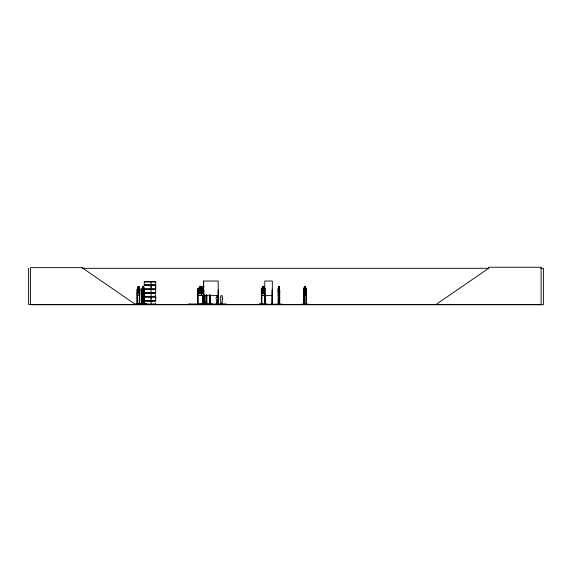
<?xml version="1.0" encoding="UTF-8"?>
<svg xmlns="http://www.w3.org/2000/svg" width="572" height="572" viewBox="0 0 572 572"><rect width="100%" height="100%" fill="white"/><g stroke="black" fill="none" stroke-linecap="round" stroke-linejoin="round"><path stroke-width="0.86" d="M151.087 298.727L151.087 297.047M151.087 287.258L151.087 285.585M155.691 298.727L155.691 297.047L144.273 297.047M155.691 287.258L155.691 285.585L144.273 285.585M206.406 304.44L206.313 295.016M204.318 304.411L204.426 300.951L204.261 302.674M279.315 295.374L279.529 293.593M279.515 293.586L279.372 295.374L278.228 295.374M275.561 304.175L282.275 304.175M267.296 304.154L259.445 304.175L267.231 304.175M203.825 304.404L204.354 300.951L205.412 304.404L204.597 300.951L204.948 303.539M139.518 295.374L139.868 288.774L139.511 288.145M144.165 295.374L144.487 293.586M144.416 294.187L144.223 295.374L142.128 295.374L141.856 293.593L142.178 295.374M304.54 288.145L303.861 288.145L303.596 288.81L303.854 295.374L306.063 295.374L306.377 288.774L306.377 304.447M306.063 295.374L306.377 293.593M203.711 304.404L204.333 300.951L203.425 304.418M155.706 304.311L134.67 304.375L146.79 304.175M143.972 304.44L144.001 303.918M301.287 304.175L308.823 304.175M305.97 304.404L306.077 303.918M203.539 304.404L204.304 300.951M278.192 304.447L278.285 288.145M261.797 295.374L261.361 293.593L261.754 295.374L264.772 295.374L265.165 293.586M264.772 295.374L265.065 294.187M208.208 304.404L200.944 304.154L208.187 304.411M278.328 292.149L278.564 293.586L278.993 293.586L279.222 288.767L278.85 290.44L278.571 288.76L278.564 292.149L278.993 292.149L278.993 288.803C277.391 288.324 278.764 296.368 278.857 291.241L279.236 293.014L279.072 286.35L278.55 286.35L278.271 304.447M144.316 304.318L144.273 295.016M204.569 304.154L204.633 295.016M137.208 304.447L137.208 288.781L137.48 288.145L138.131 288.145M142.921 304.211L136.98 303.918L136.994 304.447L137.023 289.875L137.43 289.875L137.48 304.418L137.537 288.145M142.185 288.145L142.013 304.404M142.199 288.202L141.813 304.447M303.925 288.202L303.603 304.447L303.582 303.918M203.882 291.241C203.103 293.972 201.051 293.386 203.496 290.848C201.122 288.788 203.239 287.716 203.847 290.44M201.53 289.604L200.793 290.855L201.566 292.156M261.383 304.447L261.361 288.781L261.804 288.145L262.67 288.145M142.807 288.202L142.371 288.803L142.371 292.149L142.807 293.586L143.622 293.586L144.051 288.803L143.651 286.35L142.728 286.35M137.144 304.44L137.466 304.418M137.916 304.433L137.609 304.44M139.175 304.018L139.225 304.318M144.266 304.318L144.48 304.418M146.06 304.011L145.931 304.433M146.06 304.204L146.375 304.447M146.339 304.418L146.561 304.44M146.704 304.426L146.768 304.011M147.862 304.433L148.119 304.426M148.463 304.011L148.327 304.433M155.291 303.253L155.477 304.204L154.883 304.433M201.752 288.145L201.18 288.781L201.18 293.593L201.737 295.374M201.78 295.316L201.244 293.586L201.265 288.803L201.78 288.202M203.639 281.016L203.56 304.411L203.582 281.016L218.218 281.016L218.232 304.447C216.981 305.191 215.601 303.568 216.459 304.161M216.674 304.283L216.416 304.44M217.996 303.653L218.139 304.283L217.689 304.44M216.924 295.459L216.624 297.297A1.216 1.216 0 0 0 216.373 299.206L216.624 303.896L217.839 303.896L218.089 299.206A1.216 1.216 0 0 0 217.839 297.297L217.532 295.459M436.107 304.447L488.617 268.311L488.617 267.246L541.119 267.246L541.119 304.447L28.6 304.447L28.6 268.311M203.039 286.408L203.039 288.202L202.138 288.803L202.138 292.149L203.039 293.586M139.697 304.318L139.868 288.774M144.916 304.447L144.437 303.918M217.768 304.354L218.275 304.175M220.692 304.447L221.071 304.426M221.042 304.447L220.57 303.653L220.713 304.161M197.554 304.411L197.647 303.918M201.659 288.76L200.407 290.44C199.792 287.716 197.676 288.788 200.05 290.848C197.547 293.415 199.757 293.951 200.436 291.241L201.566 293.021M82.282 268.311L488.888 268.311M540.719 268.311L543.4 268.311L543.4 304.754L30.445 304.754L30.445 267.625L82.954 267.625L82.954 268.311L135.457 304.447M144.266 281.546L155.706 281.546M144.28 281.882L155.691 281.882M144.223 285.142L155.748 285.142M144.223 285.349L155.748 285.349M204.168 286.35L202.974 286.35L202.974 288.145L201.323 288.145M263.942 286.35L262.627 286.35L262.712 288.202L262.033 288.803L262.033 292.149L262.67 293.586L263.856 293.586L264.486 292.149L263.899 286.35L263.942 288.145L264.757 288.145L265.208 288.774M138.102 286.408L138.967 286.408M142.757 286.408L143.622 286.408M201.265 286.408L199.592 286.408L199.592 288.202L198.691 288.803L198.691 292.149L199.592 293.586L201.265 293.586M262.67 286.408L263.899 286.408M278.564 286.408L279.05 286.408M304.518 286.408L305.427 286.408L305.834 288.803L305.377 293.586L304.518 293.586L304.054 292.149M278.635 286.708L278.635 287.308M138.946 288.145L139.561 288.145M142.135 288.145L142.778 288.145M143.593 288.145L144.208 288.145M278.228 288.145L278.607 288.145M279.007 288.145L279.372 288.145M305.405 288.145L306.056 288.145L306.349 288.803M137.494 288.202L139.547 288.202M142.149 288.202L144.201 288.202M198.334 288.202L203.039 288.202M261.783 288.202L264.743 288.202L265.122 288.803M278.235 288.202L279.365 288.202M303.875 288.202L306.041 288.202M261.361 288.781L261.511 304.447M278.142 288.781L278.285 295.374M279.308 288.145L279.558 304.447M201.265 288.803L199.592 288.803L199.592 292.149L201.265 292.149M144.273 288.932L155.698 288.932L155.698 285.585M144.223 289.167L155.748 289.167M144.223 289.375L155.748 289.375M144.273 289.611L155.698 289.611L155.698 292.835L144.251 292.978L155.706 292.978M139.382 289.875L139.782 289.875M144.03 289.875L144.437 289.875M197.705 289.875L198.198 289.875L198.141 304.447M203.582 289.875L203.911 304.447M218.218 289.875L217.939 304.447M261.383 289.875L261.862 289.875L261.769 304.447M265.165 289.875L264.593 289.875L264.579 304.447M272.322 289.875L271.993 304.447M303.603 289.875L304.018 289.875M144.28 292.75L155.691 292.75M144.266 293.136L155.706 293.136M144.28 293.343L155.691 293.343M137.259 293.593L137.523 295.374M139.868 293.593L139.496 295.316L137.494 295.316M303.568 293.593L303.904 295.374M142.149 295.316L144.201 295.316M198.334 295.316L204.254 295.316M261.783 295.316L264.743 295.316M278.235 295.316L279.365 295.316M303.875 295.316L306.041 295.316M137.473 295.374L139.568 295.374M204.261 295.374L198.291 295.374L197.74 293.593M203.639 295.595L218.218 295.595M264.779 295.595L272.322 295.595M144.273 296.375L155.698 296.375M144.23 303.625L143.844 296.596L144.173 303.625M144.223 296.611L155.748 296.611M144.223 296.818L155.748 296.818M144.273 300.4L155.698 300.4L155.698 297.047M144.223 300.629L155.748 300.629M144.223 300.836L155.748 300.836M144.273 301.072L155.698 301.072M144.473 303.26L143.572 303.26L143.572 304.211M140.755 303.868L141.97 303.868M146.504 304.018L143.758 304.018L143.758 303.26M261.332 303.918L261.912 303.918L261.904 304.447M264.557 303.918L265.351 303.918M271.972 303.918L272.365 303.918M279.35 303.918L279.744 303.918M303.553 303.918L304.061 303.918M306.049 303.918L306.556 303.918M198.255 304.068L212.226 304.411M216.838 304.061L217.617 304.061M221.085 304.061L221.872 304.061M269.619 304.168L274.889 304.168M134.67 304.175L155.691 304.211M208.394 304.175L212.198 304.175L208.365 304.447M216.316 304.161L218.139 304.161M220.57 304.161L222.394 304.161M267.296 304.375L259.473 304.147M222.408 304.354L220.427 304.433L220.813 304.447M222.494 304.44L222.394 303.653L222.251 304.161M210.289 295.016L210.367 304.44M210.11 304.404L209.988 295.016M141.649 304.447L141.677 289.875L142.078 289.875L142.156 304.411M202.459 288.202L203.06 288.803L203.039 292.149M139.203 304.211L139.382 293.3M138.967 288.202L139.404 288.803L139.404 292.149L138.967 293.586L138.159 293.586L137.723 292.149L138.074 286.35L138.996 286.35L138.917 288.202M144.158 288.145L144.487 288.803M203.139 304.375L203.06 295.016M142.142 304.375L142.206 304.018M204.569 300.951L205.198 304.404L205.191 303.918M204.783 304.404L204.504 300.951L204.583 303.539M206.413 304.375L206.449 295.016M306.542 304.447L306.513 289.875L306.099 289.875L306.099 304.447M306.256 295.016L306.227 304.447M305.427 288.202L305.462 286.35L304.49 286.35L304.054 288.803L304.047 304.447M304.569 286.408L304.569 288.202M303.854 289.875L303.882 304.447M303.761 289.875L303.775 304.447M279.744 304.447L279.701 289.875L279.372 304.447M279.472 288.774L279.515 304.447M279.007 286.35L278.993 288.202M278.55 286.35L278.564 288.202M278.457 304.447L278.457 303.918L278.092 304.447M278.442 295.016L278.442 304.447M272.322 304.447L272.322 281.016L264.779 281.016L264.779 304.447M272.143 289.875L272.179 304.447M272.072 303.918L272.1 304.447M265.301 295.016L265.279 304.447M265.165 295.016L265.208 304.447M265.008 303.918L265.086 304.447M264.95 289.875L264.922 304.447M264.722 289.875L264.743 304.447M261.726 289.875L261.647 304.447M261.576 303.918L261.597 304.447M226.262 304.447L226.262 303.997L188.753 303.997L188.753 304.447M225.196 303.997L225.196 304.447M221.757 304.161L221.757 303.096L221.207 303.096L221.207 304.161M217.51 304.161L217.51 303.096L216.952 303.096L216.952 304.161M210.203 303.918L210.267 304.447M210.16 295.016L210.06 304.447M209.895 303.918L209.895 304.447M209.802 295.016L209.767 304.447M209.495 295.016L209.495 304.447M209.438 303.918L209.438 304.447M206.842 303.918L206.842 304.447L206.799 295.016M206.671 295.016L206.714 304.447M206.506 303.918L206.592 304.447M205.133 295.016L205.133 304.447M204.697 303.918L204.69 304.447M203.775 289.875L203.768 304.447M203.332 286.708L203.332 287.308M203.003 303.918L203.003 304.447M202.567 295.016L202.567 304.447L202.509 303.918M201.265 288.202L201.323 286.35L199.528 286.35L199.528 288.145L198.305 288.145L197.74 288.781L197.669 304.447M198.255 303.918L198.255 304.447M197.798 288.81L197.798 293.586M189.811 303.997L189.811 304.447M151.094 281.681L151.087 284.913M151.094 285.585L151.087 288.932M151.087 289.611L151.094 292.835M151.094 293.15L151.087 296.375M151.094 297.047L151.087 300.4M151.087 301.072L151.094 304.304M144.194 289.875L144.173 304.447L144.03 295.016M142.778 286.35L142.757 288.202M139.647 303.918L139.625 304.447M139.547 289.875L139.518 304.447L139.382 303.918M143.894 296.596A1.823 1.602 -90 0 1 143.479 294.837M222.344 299.206L222.086 303.896L220.871 303.896L220.62 299.206A1.216 1.216 0 0 1 220.871 297.297C219.77 294.909 223.194 294.909 222.086 297.297A1.216 1.216 0 0 1 222.344 299.206M139.253 292.914L138.495 291.241L137.738 292.986L138.31 290.848L137.809 288.767L138.481 290.44L139.218 288.796L138.667 290.855L139.253 292.914M143.901 292.914L143.143 291.241L142.392 292.986L142.964 290.848L142.464 288.767L143.129 290.44L143.872 288.796L143.322 290.855L143.901 292.914M305.82 292.914L305.019 291.241L304.211 292.914L304.826 290.848L304.297 288.767L305.377 288.803L305.377 292.149L304.518 292.149L304.504 288.781L305.005 290.44L305.791 288.796L305.205 290.855L305.82 292.914M264.428 292.914L264.021 292.971L263.327 291.241L262.226 292.986L263.056 290.848L262.262 288.796L263.306 290.44L264.386 288.796L263.578 290.855L264.428 292.914M153.081 304.204L153.739 304.411L153.081 304.204M155.706 281.674L144.266 281.674L144.28 284.913L155.698 284.913L155.698 281.681M138.824 286.708L138.302 286.708L138.302 287.308L138.824 287.308L138.824 286.708M143.472 286.708L142.95 286.708L142.95 287.308L143.472 287.308L143.472 286.708M200.965 286.708L199.893 286.708L199.893 287.308L200.965 287.308L200.965 286.708M263.642 286.708L262.884 286.708L262.884 287.308L263.642 287.308L263.642 286.708M305.226 286.708L304.669 286.708L304.669 287.308L305.226 287.308L305.226 286.708M138.967 288.803L138.159 288.803L138.159 292.149L138.967 292.149L138.967 288.803M143.622 288.803L142.807 288.803L142.807 292.149L143.622 292.149L143.622 288.803M263.856 288.803L262.67 288.803L262.67 292.149L263.856 292.149L263.856 288.803M155.369 295.774A1.823 1.602 -90 0 0 155.369 294.83A1.823 1.602 -90 0 1 155.312 295.774"/></g></svg>
